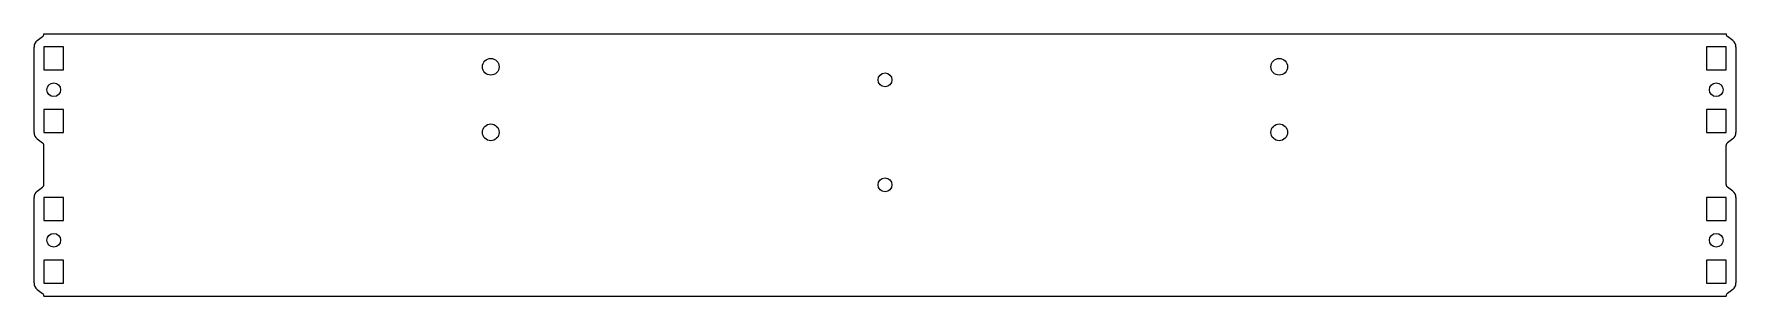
# Model space of a CAD drawing. Header units: millimetres. Extents: x -3 to 515, y -244 to -164.
import ezdxf

# ---------------------------------------------------------------- set-up
doc = ezdxf.new("R2010")
doc.units = ezdxf.units.MM

msp = doc.modelspace()

# ---------------------------------------------------------------- linework, layer by layer
at = {"color": 7, "linetype": 'Continuous', "lineweight": 25}
for p, q in [((-2, -166.46), (-0.4, -165.26)), ((0, -164.46), (512, -164.46)), ((514, -166.46), (512.4, -165.26)), ((-3, -194.46), (-3, -168.46)), ((6, -168.43), (0, -168.43)), ((0, -168.43), (0, -175.43)), ((6, -175.43), (6, -168.43)), ((512, -168.43), (506, -168.43)), ((506, -168.43), (506, -175.43)), ((512, -175.43), (512, -168.43)), ((515, -168.46), (515, -194.46)), ((0, -175.43), (6, -175.43)), ((506, -175.43), (512, -175.43)), ((6, -187.49), (0, -187.49)), ((0, -187.49), (0, -194.49)), ((6, -194.49), (6, -187.49)), ((512, -187.49), (506, -187.49)), ((506, -187.49), (506, -194.49)), ((512, -194.49), (512, -187.49)), ((-2, -196.46), (-0.4, -197.66)), ((0, -194.49), (6, -194.49)), ((506, -194.49), (512, -194.49)), ((514, -196.46), (512.4, -197.66)), ((0, -210.38), (0, -198.46)), ((512, -210.38), (512, -198.46)), ((-2, -212.38), (-0.4, -211.18)), ((514, -212.38), (512.4, -211.18)), ((-3, -240.38), (-3, -214.38)), ((6, -214.35), (0, -214.35)), ((0, -214.35), (0, -221.35)), ((6, -221.35), (6, -214.35)), ((512, -214.35), (506, -214.35)), ((506, -214.35), (506, -221.35)), ((512, -221.35), (512, -214.35)), ((515, -214.38), (515, -240.38)), ((0, -221.35), (6, -221.35)), ((506, -221.35), (512, -221.35)), ((6, -233.41), (0, -233.41)), ((0, -233.41), (0, -240.41)), ((6, -240.41), (6, -233.41)), ((512, -233.41), (506, -233.41)), ((506, -233.41), (506, -240.41)), ((512, -240.41), (512, -233.41)), ((-2, -242.38), (-0.4, -243.58)), ((0, -240.41), (6, -240.41)), ((506, -240.41), (512, -240.41)), ((514, -242.38), (512.4, -243.58)), ((0, -244.38), (512, -244.38))]:
    msp.add_line(p, q, dxfattribs=at)
for centre, radius in [((136, -174.46), 2.55), ((376, -174.46), 2.55), ((3, -181.46), 2.1), ((256, -178.46), 2.1), ((509, -181.46), 2.1), ((136, -194.46), 2.55), ((376, -194.46), 2.55), ((256, -210.46), 2.1), ((3, -227.38), 2.1), ((509, -227.38), 2.1)]:
    msp.add_circle(centre, radius, dxfattribs=at)
for centre, radius, start, end in [((-1, -164.46), 1, 306.8699, 0), ((513, -164.46), 1, 180, 233.1301), ((-0.5, -168.46), 2.5, 126.8699, 180), ((512.5, -168.46), 2.5, 0, 53.1301), ((-0.5, -194.46), 2.5, 180, 233.1301), ((512.5, -194.46), 2.5, 306.8699, 0), ((-1, -198.46), 1, 360, 53.1301), ((513, -198.46), 1, 126.8699, 180), ((-0.5, -214.38), 2.5, 126.8699, 180), ((-1, -210.38), 1, 306.8699, 0), ((513, -210.38), 1, 180, 233.1301), ((512.5, -214.38), 2.5, 0, 53.1301), ((-0.5, -240.38), 2.5, 180, 233.1301), ((512.5, -240.38), 2.5, 306.8699, 0), ((-1, -244.38), 1, 360, 53.1301), ((513, -244.38), 1, 126.8699, 180)]:
    msp.add_arc(centre, radius, start, end, dxfattribs=at)

doc.saveas('drawing.dxf')
